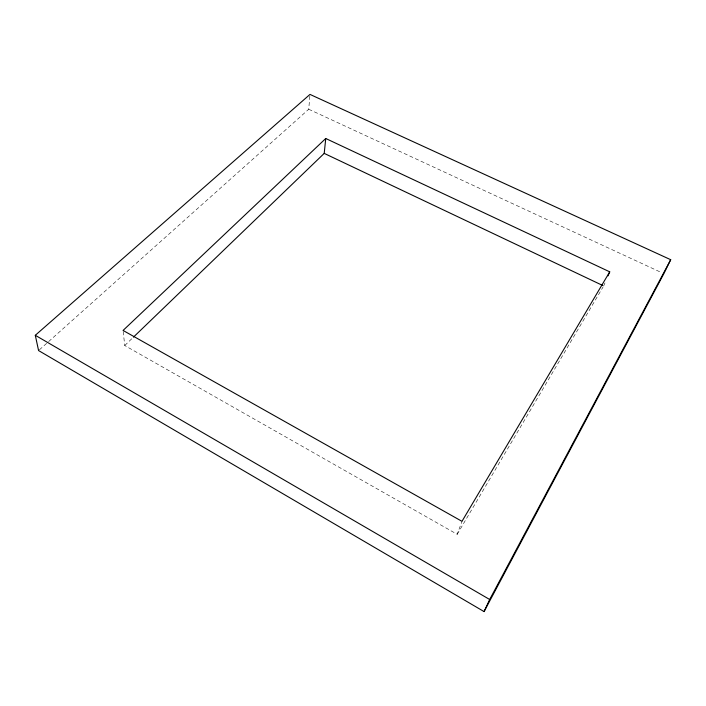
<?xml version="1.0" encoding="UTF-8"?>
<svg xmlns="http://www.w3.org/2000/svg" width="706" height="706" viewBox="0 0 706 706"><rect width="100%" height="100%" fill="white"/><g stroke="black" fill="none" stroke-linecap="round" stroke-linejoin="round"><path stroke-width="0.53" stroke-dasharray="3.53 2.65" d="M39.395 349.823L308.734 109.245L309.987 94.41M123.188 331.52L124.741 345.525L457.197 534.31L461.98 521.328M603.674 285.939L604.971 282.912M457.197 534.31L603.109 286.883M124.741 345.525L132.657 337.9M308.734 109.245L661.857 272.737"/><path stroke-width="1.06" d="M133.443 337.141L324.213 153.387L325.748 138.5L609.728 271.836L607.998 275.87M484.069 611.59L489.69 599.5L670.7 259.702L309.987 94.41L35.3 335.297L38.574 350.555L484.069 611.59L663.861 273.663L670.7 259.702M609.728 271.836L461.98 521.328L123.073 330.443L325.748 138.5M324.213 153.387L602.677 285.462M35.3 335.297L489.69 599.5"/></g></svg>
